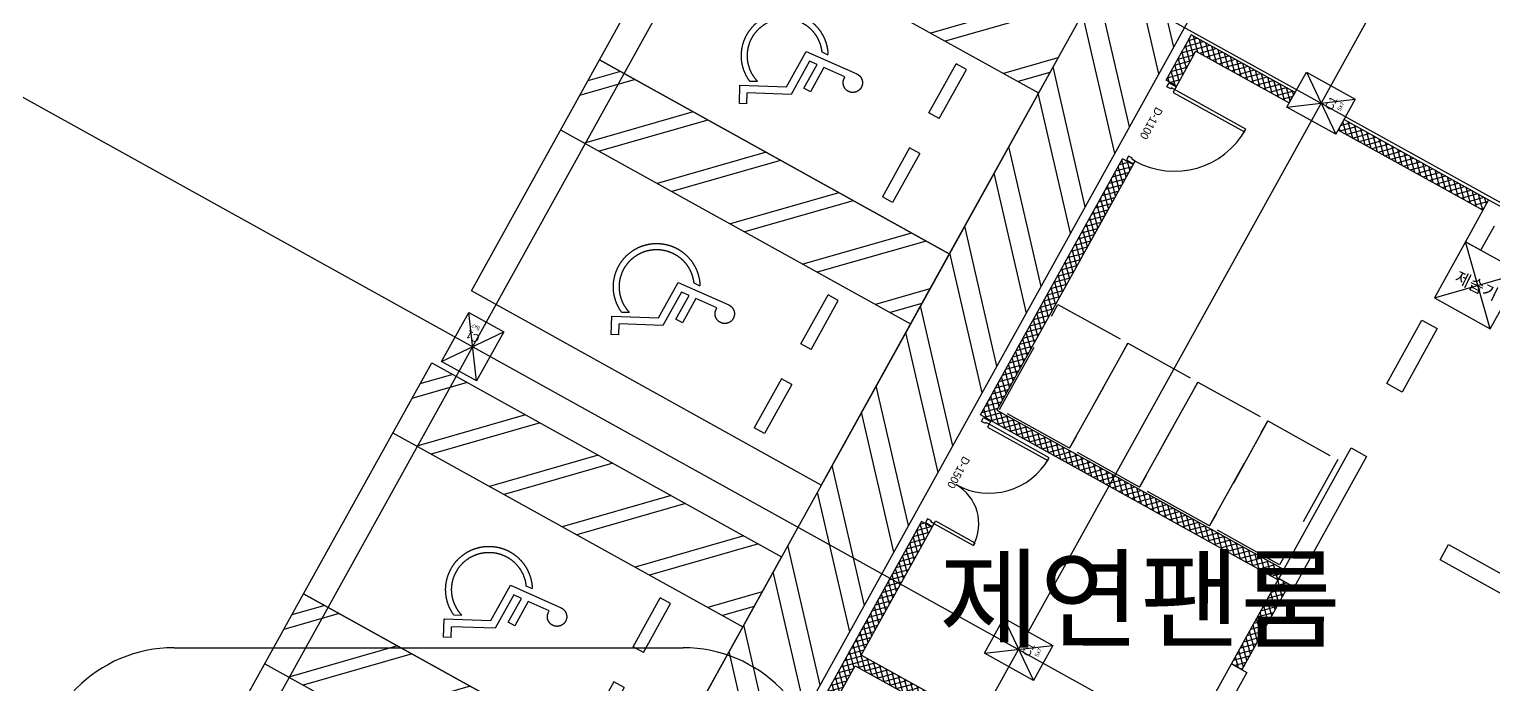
# Model space of a CAD drawing. Header units: millimetres. Extents: x -21000 to 567700, y 435000 to 850800.
# Drawn here: x 281135 to 299436, y 578936 to 587122 of the extents above; entities that cross this region are included whole.
import ezdxf
from ezdxf.enums import TextEntityAlignment as Align
from ezdxf.xclip import XClip

# ---------------------------------------------------------------- set-up
doc = ezdxf.new("R2010")
doc.units = ezdxf.units.MM
doc.header["$LTSCALE"] = 700
doc.header["$XCLIPFRAME"] = 2
doc.linetypes.add('AB_Pbase$0$주차장기둥$0$CEN', pattern=[62, 60, -1, 0, -1])
doc.linetypes.add('HIDDEN', pattern=[9.525, 6.35, -3.175])
doc.layers.get('0').update_dxf_attribs({"color": 2})
doc.layers.add('AB_Pbase$0$Defponts', color=161, linetype='Continuous', plot=False)
doc.layers.add('AB_Pbase$0$주차장기둥$0$DEFPOINT', color=247, linetype='Continuous', plot=False)
for name, color, linetype in [('AB_Pbase$0$ELE8', 8, 'Continuous'), ('AB_Pbase$0$WAL', 3, 'Continuous'), ('AB_Pbase$0$WIN', 4, 'Continuous'), ('AB_Pbase$0$WIN1', 1, 'Continuous'), ('AB_Pbase$0$경량벽체 세대창고', 4, 'HIDDEN'), ('AB_Pbase$0$경량벽체 세대창고 모듈', 4, 'HIDDEN'), ('AB_Pbase$0$제습기(세대창고)', 6, 'Continuous'), ('AB_Pbase$0$주차-장애인', 8, 'Continuous'), ('AB_Pbase$0$주차장기둥$0$CEN_P', 244, 'AB_Pbase$0$주차장기둥$0$CEN'), ('TEX', 3, 'Continuous')]:
    doc.layers.add(name, color=color, linetype=linetype)
doc.styles.add('AB_Pbase$0$돋움', font='')
doc.styles.add('AB_Pbase$0$주차장기둥$0$맑은 고딕', font='')
doc.styles.get('AB_Pbase$0$돋움').set_extended_font_data('Dotum')
doc.styles.get('AB_Pbase$0$주차장기둥$0$맑은 고딕').set_extended_font_data('Dotum')

# ---------------------------------------------------------------- blocks, each defined once
blk = doc.blocks.new('동번호0611')
at = {"layer": 'TEX', "color": 1, "ltscale": 600}
blk.add_line((194416, -131598), (200777, -131598), dxfattribs=at)
for centre, start, end in [((194416, -133319), 90, 270), ((200777, -133319), 270, 90)]:
    blk.add_arc(centre, 1721, start, end, dxfattribs=at)
blk = doc.blocks.new('AB_Pbase$0$Door_s_1500')
at = {"layer": 'AB_Pbase$0$Defponts'}
for p, q in [((-10, 100), (-10, 0)), ((1510, 100), (1510, 0))]:
    blk.add_line(p, q, dxfattribs=at)
at = {"layer": 'AB_Pbase$0$WIN'}
for points in [[(40, 100), (80, 100), (80, 960), (40, 960)], [(1460, 100), (1420, 100), (1420, 660), (1460, 660)], [(55, 55), (55, 0), (0, 0), (0, 100), (40, 100), (40, 55)], [(1445, 55), (1445, 0), (1500, 0), (1500, 100), (1460, 100), (1460, 55)]]:
    blk.add_lwpolyline(points, close=True, dxfattribs=at)
at = {"layer": 'AB_Pbase$0$WIN1'}
for centre, radius, start, end in [((40, 100), 860, 360, 90), ((1460, 100), 560, 90, 180)]:
    blk.add_arc(centre, radius, start, end, dxfattribs=at)
at = {"layer": 'AB_Pbase$0$Defponts', "style": 'AB_Pbase$0$돋움'}
blk.add_text('D-1500', height=100, rotation=360, dxfattribs=at).set_placement((752, 58), align=Align.MIDDLE)
blk = doc.blocks.new('AB_Pbase$0$CON-108-B2F')
for p, q in [((22410, -5930), (21810, -5930)), ((21810, -5930), (21810, -6150)), ((22410, -5930), (22410, -16180)), ((21810, -6150), (22160, -6150))]:
    blk.add_line(p, q)
for points in [[(14430, -5930), (15780, -5930), (15780, -6150), (14430, -6150)], [(17000, -5930), (18865, -5930), (18865, -6150), (17000, -6150)], [(19785, -5930), (20690, -5930), (20690, -6150), (19785, -6150)], [(18180, -7580), (18400, -7580), (18400, -10590), (18180, -10590)]]:
    blk.add_lwpolyline(points, close=True)
blk = doc.blocks.new('AB_Pbase$0$CON-108-B1F')
at = {"rotation": 359.9999999999997}
blk.add_blockref('AB_Pbase$0$CON-108-B2F', (0, 0), dxfattribs=at)
blk = doc.blocks.new('AB_Pbase$0$지하1층 동골조')
at = {"rotation": 60.99999813639858}
blk.add_blockref('AB_Pbase$0$CON-108-B1F', (136377, -71696), dxfattribs=at)
blk = doc.blocks.new('AB_Pbase$0$세대창고')
at = {"layer": 'AB_Pbase$0$경량벽체 세대창고', "ltscale": 0.2}
blk.add_lwpolyline([(-290837, 78445), (-291837, 78445), (-291837, 79945), (-290837, 79945)], close=True, dxfattribs=at)
blk = doc.blocks.new('AB_Pbase$0$제습기(세대창고)')
at = {"layer": 'AB_Pbase$0$제습기(세대창고)', "color": 6, "ltscale": 0.2}
for p, q in [((0, 0), (800, 800)), ((0, 800), (800, 0))]:
    blk.add_line(p, q, dxfattribs=at)
blk.add_lwpolyline([(0, 0), (800, 0), (800, 800), (0, 800)], close=True, dxfattribs=at)
at = {"layer": 'AB_Pbase$0$Defponts', "ltscale": 0.2, "style": 'AB_Pbase$0$돋움'}
blk.add_text('제습기', height=150, rotation=273.209, dxfattribs=at).set_placement((298, 688))
blk = doc.blocks.new('AB_Pbase$0$0228_REV.')
at = {"layer": 'AB_Pbase$0$경량벽체 세대창고 모듈', "rotation": 150.999998136845}
for p in [(281003, 686380), (281878, 685895), (282753, 685410), (283627, 684926)]:
    blk.add_blockref('AB_Pbase$0$세대창고', p, dxfattribs=at)
at = {"layer": 'AB_Pbase$0$제습기(세대창고)', "color": 6, "rotation": 60.99999825322722}
blk.add_blockref('AB_Pbase$0$제습기(세대창고)', (502749, 476466), dxfattribs=at)
blk = doc.blocks.new('AB_Pbase$0$주차장기둥$0$cen 2bl 지하')
at = {"layer": 'AB_Pbase$0$주차장기둥$0$CEN_P', "color": 5}
for p, q in [((-9586, 66583), (-9586, 259250)), ((-1786, 66583), (-1786, 259221)), ((-127186, 85083), (119274, 85083)), ((-127186, 77283), (119274, 77283))]:
    blk.add_line(p, q, dxfattribs=at)
blk = doc.blocks.new('AB_Pbase$0$주차장기둥$0$p기둥 5x7')
blk.add_lwpolyline([(-250, 350), (250, 350), (250, -350), (-250, -350)], close=True)
at = {"layer": 'AB_Pbase$0$주차장기둥$0$DEFPOINT'}
for p, q in [((250, 350), (-250, -350)), ((-250, 350), (250, -350))]:
    blk.add_line(p, q, dxfattribs=at)
at = {"layer": 'AB_Pbase$0$주차장기둥$0$DEFPOINT', "color": 6, "style": 'AB_Pbase$0$주차장기둥$0$맑은 고딕'}
for s, height, p in [('C1', 100, (-24, -160)), ('5x7', 50, (29, -259))]:
    blk.add_text(s, height=height, rotation=0, dxfattribs=at).set_placement(p)
blk = doc.blocks.new('AB_Pbase$0$주차장기둥')
for name, p, rotation in [('AB_Pbase$0$주차장기둥$0$cen 2bl 지하', (36992, -11667), 1.99999810188403), ('AB_Pbase$0$주차장기둥$0$p기둥 5x7', (32238, 73302), 91.99999810188433), ('AB_Pbase$0$주차장기둥$0$p기둥 5x7', (32510, 65507), 91.99999810188433), ('AB_Pbase$0$주차장기둥$0$p기둥 5x7', (24715, 65235), 181.9999981018817)]:
    blk.add_blockref(name, p, dxfattribs=dict(rotation=rotation))
blk = doc.blocks.new('AB_Pbase$0$실명')
at = {"layer": 'AB_Pbase$0$Defponts', "style": 'AB_Pbase$0$돋움'}
blk.add_text('제연팬룸', height=1000, rotation=359.9315, dxfattribs=at).set_placement((313516, -251343))
blk = doc.blocks.new('AB_Pbase$0$C2FA95CCC')
at = {"layer": 'AB_Pbase$0$주차-장애인'}
for p, q in [((2592, 5000), (2300, 4708)), ((2800, 5000), (2300, 4500)), ((3300, 4668), (2300, 3668)), ((3300, 4460), (2300, 3460)), ((3300, 3628), (2300, 2628)), ((3300, 3421), (2300, 2421)), ((1272, 2788), (1303, 2785)), ((1303, 2785), (1278, 2500)), ((1347, 2209), (1407, 2898)), ((3300, 2589), (2300, 1589)), ((1278, 2500), (930, 2500)), ((930, 2500), (930, 2407)), ((930, 2407), (1270, 2407)), ((1270, 2407), (1261, 2303)), ((1435, 2381), (1442, 2466)), ((3300, 2381), (2300, 1381)), ((785, 2303), (536, 1815)), ((577, 1689), (842, 2209)), ((1261, 2303), (785, 2303)), ((842, 2209), (1347, 2209)), ((415, 1877), (373, 1793)), ((415, 1877), (536, 1815)), ((679, 1768), (725, 1857)), ((373, 1793), (577, 1689)), ((3300, 1549), (2300, 549)), ((3300, 1341), (2300, 341)), ((3300, 509), (2791, 0)), ((3300, 301), (2999, 0))]:
    blk.add_line(p, q, dxfattribs=at)
at = {"layer": 'AB_Pbase$0$주차-장애인', "color": 6}
for p, q in [((2300, 0), (2300, 5000)), ((918, 4069), (218, 4069)), ((218, 4069), (218, 3922)), ((918, 4069), (918, 3922)), ((1418, 4069), (2118, 4069)), ((1418, 4069), (1418, 3922)), ((2118, 4069), (2118, 3922)), ((918, 3922), (218, 3922)), ((1418, 3922), (2118, 3922))]:
    blk.add_line(p, q, dxfattribs=at)
blk.add_lwpolyline([(3300, 0), (3300, 0), (3300, 5000), (0, 5000), (0, 0), (3300, 0)], dxfattribs=at)
at = {"layer": 'AB_Pbase$0$주차-장애인'}
for centre, radius, start, end in [((1286, 2908), 121, 355, 265), ((1168, 2000), 541, 205.4276, 59.4924), ((1168, 2000), 466, 197.9259, 55)]:
    blk.add_arc(centre, radius, start, end, dxfattribs=at)
blk = doc.blocks.new('AB_Pbase$0$pppaaa_1_1')
at = {"layer": 'AB_Pbase$0$주차-장애인', "ltscale": 600, "xscale": -1, "rotation": 240.9999951356511}
for p in [(288260, 586740), (286660, 583854), (284564, 580071), (282964, 577185)]:
    blk.add_blockref('AB_Pbase$0$C2FA95CCC', p, dxfattribs=at)
blk = doc.blocks.new('AB_Pbase$0$장애인주차구획통로_1')
at = {"layer": 'AB_Pbase$0$주차-장애인'}
h = blk.add_hatch(dxfattribs=at)
h.set_pattern_fill('ANSI32', color=256, scale=80, angle=58)
h.set_pattern_definition([(103, (-28406.3, -694336.9), (-742.47, -171.4127), []), (103, (-28216, -694032.3), (-742.47, -171.4127), [])])
h.paths.add_polyline_path([(259078, -127027), (259659, -125977), (257437, -124746), (268913, -104043), (267863, -103461), (256325, -124277), (248252, -119802), (247670, -120852), (256168, -125562), (255235, -127246), (256284, -127827), (257280, -126031)])
at = {"layer": 'AB_Pbase$0$주차-장애인', "color": 6, "elevation": 0}
blk.add_lwpolyline([(259078, -127027), (259659, -125977), (257437, -124746), (268913, -104043), (267863, -103461), (256325, -124277), (248252, -119802), (247670, -120852), (256168, -125562), (255235, -127246), (256284, -127827), (257280, -126031), (259078, -127027)], dxfattribs=at)
blk = doc.blocks.new('AB_Pbase$0$Door_s_1100')
at = {"layer": 'AB_Pbase$0$Defponts'}
for p, q in [((-10, 0), (-10, 100)), ((1110, 0), (1110, 100))]:
    blk.add_line(p, q, dxfattribs=at)
at = {"layer": 'AB_Pbase$0$WIN'}
for points in [[(40, 100), (80, 100), (80, 1120), (40, 1120)], [(55, 55), (55, 0), (0, 0), (0, 100), (40, 100), (40, 55)], [(1045, 55), (1045, 0), (1100, 0), (1100, 100), (1060, 100), (1060, 55)]]:
    blk.add_lwpolyline(points, close=True, dxfattribs=at)
at = {"layer": 'AB_Pbase$0$WIN1'}
blk.add_arc((40, 100), 1020, 0, 90, dxfattribs=at)
at = {"layer": 'AB_Pbase$0$Defponts', "style": 'AB_Pbase$0$돋움'}
blk.add_text('D-1100', height=100, dxfattribs=at).set_placement((550, 50), align=Align.MIDDLE)
blk = doc.blocks.new('AB_Pbase$0$20160212_34980', base_point=(54476081, -70515734))
at = {"layer": 'AB_Pbase$0$WIN', "rotation": 125.1554939794611}
blk.add_blockref('AB_Pbase$0$Door_s_1100', (54476081, -70515734), dxfattribs=at)
blk = doc.blocks.new('AB_Pbase')
at = {"layer": 'AB_Pbase$0$ELE8'}
h = blk.add_hatch(dxfattribs=at)
h.set_pattern_fill('NET', color=256, scale=20, angle=15.182184)
h.paths.add_polyline_path([(299373, 584994), (299300, 584863), (297493, 585864), (297566, 585996)])
h.paths.add_polyline_path([(296881, 586204), (296954, 586335), (295656, 587054), (295554, 586870), (295685, 586798), (295714, 586851)])
h.paths.add_polyline_path([(296881, 580190), (296290, 579123), (296159, 579195), (296750, 580262)])
h.paths.add_polyline_path([(295504, 578015), (295116, 577315), (291530, 579303), (292418, 580903), (292286, 580976), (288612, 574346), (289749, 573716), (289821, 573847), (288815, 574405), (291458, 579171), (295044, 577184), (295058, 577210), (295189, 577137), (295635, 577942)])
h.paths.add_polyline_path([(294929, 585434), (294798, 585506), (293023, 582305), (296740, 580245), (296813, 580376), (293227, 582364)])
h.paths.add_polyline_path([(295341, 586486), (295472, 586413), (295685, 586798), (295554, 586870)])
at = {"layer": 'AB_Pbase$0$WAL'}
blk.add_line((294929, 585434), (294798, 585506), dxfattribs=at)
for points in [[(296881, 586204), (296954, 586335), (295656, 587054), (295554, 586870)], [(295341, 586486), (295554, 586870)], [(295685, 586798), (295472, 586413), (295341, 586486)], [(295685, 586798), (295714, 586851), (296881, 586204)], [(296740, 580245), (293023, 582305), (294798, 585506)], [(294929, 585434), (293227, 582364), (296813, 580376), (296740, 580245)], [(295504, 578015), (295116, 577315), (291530, 579303), (292418, 580903), (292286, 580976), (288612, 574346), (289749, 573716), (289821, 573847), (288815, 574405), (291458, 579171), (295044, 577184), (295058, 577210), (295189, 577137), (295635, 577942), (295504, 578015)], [(296881, 580190), (296290, 579123), (296159, 579195), (296750, 580262), (296881, 580190)]]:
    blk.add_lwpolyline(points, dxfattribs=at)
blk.add_lwpolyline([(299373, 584994), (299300, 584863), (297493, 585864), (297566, 585996)], close=True, dxfattribs=at)
for name, p, rotation in [('AB_Pbase$0$주차장기둥', (231893, 539971), 329.0000000345588), ('AB_Pbase$0$0228_REV.', (-203355, 106916), 359.9999999999992), ('AB_Pbase$0$지하1층 동골조', (146945, 639965), 359.9999999999994), ('AB_Pbase$0$실명', (-21011, 830850), 359.9999999999999)]:
    blk.add_blockref(name, p, dxfattribs=dict(rotation=rotation))
ref = blk.add_blockref('AB_Pbase$0$장애인주차구획통로_1', (28406, 694337), dxfattribs=dict(rotation=359.9999999999999))
XClip(ref).set_block_clipping_path([(-28406.3348484063, -694336.9095073047), (465439.3839524707, 145612.4817902463)])
ref = blk.add_blockref('AB_Pbase$0$pppaaa_1_1', (0, 0), dxfattribs=dict(at, rotation=359.9999999999999))
XClip(ref).set_block_clipping_path([(-396188.9384898804, 0.0133324571), (493845.7278262604, 839949.4046300659)])
at = {"layer": 'AB_Pbase$0$WAL', "rotation": 115.8445041574688}
blk.add_blockref('AB_Pbase$0$20160212_34980', (295380, 586453), dxfattribs=at)
at = {"layer": 'AB_Pbase$0$WAL', "color": 153, "rotation": 240.999998136443}
blk.add_blockref('AB_Pbase$0$Door_s_1500', (293062, 582272), dxfattribs=at)

msp = doc.modelspace()

# ---------------------------------------------------------------- block references
ref = msp.add_blockref('AB_Pbase', (0, 0))
XClip(ref).set_block_clipping_path([(-0.000000015, 445500.0000000148), (493845.7187941075, 839949.3912975936)])

# ---------------------------------------------------------------- next in the draw order: block references
msp.add_blockref('동번호0611', (88528, 710996))

doc.saveas('drawing.dxf')
